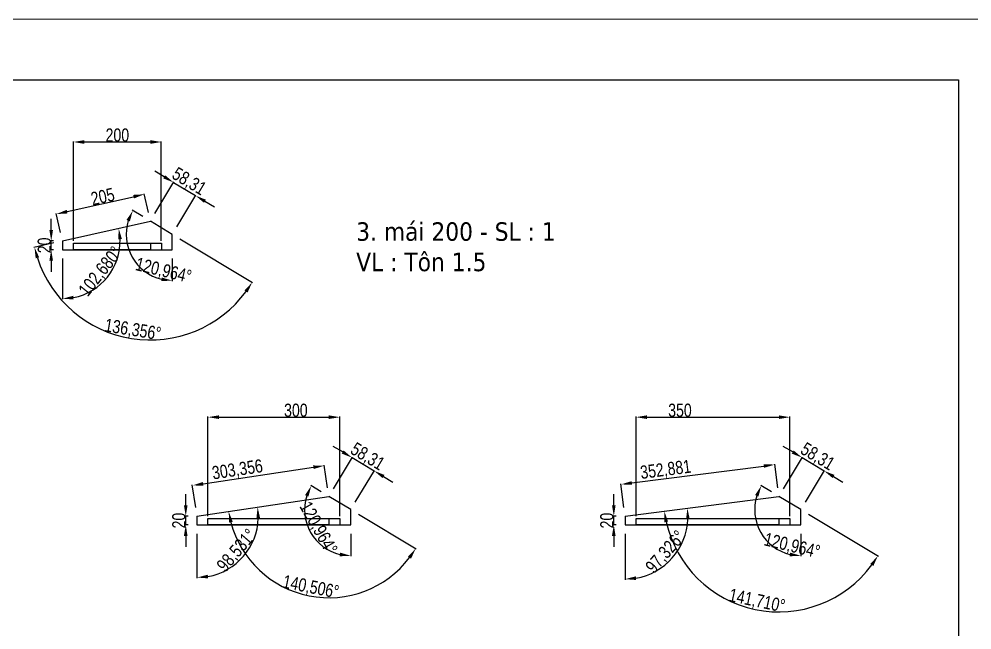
# Model space of a CAD drawing. Header units: inches. Extents: x 21 to 136330, y 8 to 58290.
# Drawn here: x 65794 to 67962, y 38435 to 39824 of the extents above; entities that cross this region are included whole.
import ezdxf
from ezdxf.enums import TextEntityAlignment as Align

# ---------------------------------------------------------------- set-up
doc = ezdxf.new("R2010")
doc.units = ezdxf.units.IN
doc.header["$MEASUREMENT"] = 0
doc.layers.add('0 TĂNG CỨNG', color=7, linetype='Continuous', lineweight=15)
doc.layers.add('@.0.DM. NÉT CHÍNH', color=7, linetype='Continuous')
doc.layers.add('@.0.DM. NÉT CHÍNH @ 1', color=7, linetype='Continuous')
doc.styles.add('ARIAL', font='arial.ttf')
doc.styles.add('Note Text (ISO)', font='tahoma.ttf')
doc.styles.add('roman', font='roman.shx', dxfattribs={"width": 0.8})
doc.styles.add('Tahoma (Input Text)', font='tahoma.ttf')
doc.dimstyles.new('Kích thước Duy Mạnh', dxfattribs={"dimtxt": 30, "dimasz": 25, "dimexe": 1.25, "dimexo": 20, "dimtad": 1, "dimdec": 1, "dimtxsty": 'roman', "dimcen": 2.5, "dimclrd": 8, "dimclre": 8, "dimclrt": 2, "dimadec": 0, "dimazin": 0, "dimtfac": 1, "dimtdec": 1, "dimtix": 1, "dimtmove": 0, "dimatfit": 3, "dimfxl": 1, "dimtfillclr": 1, "dimarcsym": 0})

# ---------------------------------------------------------------- blocks, each defined once
blk = doc.blocks.new('KHUNG KT1')
at = {"color": 7}
blk.add_lwpolyline([(0, 0), (7128, 0), (7128, -5040), (0, -5040)], close=True, dxfattribs=at)
at = {"color": 1, "style": 'Tahoma (Input Text)', "flags": 8}
for tag, p in [('#01', (328.9, -4851.1)), ('#03', (1514.7, -4846.3)), ('#05', (2819, -4851.1)), ('#07', (4424, -4851.1)), ('#09', (5172.9, -4851.1)), ('#02', (189.8, -4995.1)), ('#04', (1755.3, -4995.1)), ('#06', (2727.8, -4995.1)), ('#08', (4382.7, -4995.1)), ('#10', (5172.9, -4995.1))]:
    blk.add_attdef(tag, p, '', height=60, dxfattribs=at)
blk.add_attdef('#11', text='', height=60, dxfattribs=at).set_placement((6996, -4961.6), align=Align.CENTER)
at = {"layer": '0 TĂNG CỨNG', "color": 1, "style": 'ARIAL'}
blk.add_attdef('#12', (852.8, -4987.6), '', height=60, dxfattribs=at)
blk = doc.blocks.new('*D2223')
at = {"layer": '@.0.DM. NÉT CHÍNH', "lineweight": -2, "transparency": 16777216}
for p, q in [((65866.7, 39344.7), (65866.7, 39369.7)), ((65866.7, 39299.7), (65866.7, 39319.7)), ((65866.7, 39274.7), (65866.7, 39249.7))]:
    blk.add_line(p, q, dxfattribs=at)
at = {"layer": '@.0.DM. NÉT CHÍNH', "color": 8, "lineweight": -2, "transparency": 16777216}
for p, q in [((65872.2, 39319.7), (65865.4, 39319.7)), ((65872.2, 39299.7), (65865.4, 39299.7))]:
    blk.add_line(p, q, dxfattribs=at)
at = {"layer": '@.0.DM. NÉT CHÍNH', "transparency": 16777216}
for points in [[(65862.5, 39344.7), (65870.8, 39344.7), (65866.7, 39319.7)], [(65862.5, 39274.7), (65870.8, 39274.7), (65866.7, 39299.7)]]:
    blk.add_solid(points, dxfattribs=at)
at = {"layer": 'Defpoints', "color": 0, "transparency": 16777216}
for p in [(65866.7, 39319.7), (65892.2, 39319.7), (65892.2, 39299.7)]:
    blk.add_point(p, dxfattribs=at)
at = {"layer": '@.0.DM. NÉT CHÍNH', "color": 2, "transparency": 16777216, "insert": (65851, 39309.7), "char_height": 30, "attachment_point": 5, "rotation": 90, "style": 'roman'}
blk.add_mtext('20', dxfattribs=at)
blk = doc.blocks.new('*D2182')
at = {"layer": '@.0.DM. NÉT CHÍNH', "lineweight": -2, "transparency": 16777216}
blk.add_line((65902.8, 39386.4), (66054.1, 39420.4), dxfattribs=at)
at = {"layer": '@.0.DM. NÉT CHÍNH', "color": 8, "lineweight": -2, "transparency": 16777216}
for p, q in [((66087.8, 39384.2), (66078.2, 39427.1)), ((65887.8, 39339.2), (65878.2, 39382.1))]:
    blk.add_line(p, q, dxfattribs=at)
at = {"layer": '@.0.DM. NÉT CHÍNH', "transparency": 16777216}
for points in [[(66053.1, 39424.5), (66055, 39416.4), (66078.5, 39425.9)], [(65901.9, 39390.5), (65903.8, 39382.3), (65878.5, 39380.9)]]:
    blk.add_solid(points, dxfattribs=at)
at = {"layer": 'Defpoints', "color": 0, "transparency": 16777216}
for p in [(66078.5, 39425.9), (66092.2, 39364.7), (65892.2, 39319.7)]:
    blk.add_point(p, dxfattribs=at)
at = {"layer": '@.0.DM. NÉT CHÍNH', "color": 2, "transparency": 16777216, "insert": (65983.8, 39420.6), "char_height": 30, "attachment_point": 5, "rotation": 12.6803, "style": 'roman'}
blk.add_mtext('205', dxfattribs=at)
blk = doc.blocks.new('*D2183')
at = {"layer": '@.0.DM. NÉT CHÍNH', "lineweight": -2, "transparency": 16777216}
for p, q in [((66123.7, 39465.7), (66102.2, 39478.5)), ((66145.1, 39452.8), (66195.1, 39422.8)), ((66216.5, 39409.9), (66238, 39397.1))]:
    blk.add_line(p, q, dxfattribs=at)
at = {"layer": '@.0.DM. NÉT CHÍNH', "color": 8, "lineweight": -2, "transparency": 16777216}
for p, q in [((66102.5, 39381.8), (66145.7, 39453.9)), ((66152.5, 39351.8), (66195.7, 39423.9))]:
    blk.add_line(p, q, dxfattribs=at)
at = {"layer": '@.0.DM. NÉT CHÍNH', "transparency": 16777216}
for points in [[(66125.8, 39469.2), (66121.5, 39462.1), (66145.1, 39452.8)], [(66218.7, 39413.5), (66214.4, 39406.4), (66195.1, 39422.8)]]:
    blk.add_solid(points, dxfattribs=at)
at = {"layer": 'Defpoints', "color": 0, "transparency": 16777216}
for p in [(66195.1, 39422.8), (66092.2, 39364.7), (66142.2, 39334.7)]:
    blk.add_point(p, dxfattribs=at)
at = {"layer": '@.0.DM. NÉT CHÍNH', "color": 2, "transparency": 16777216, "insert": (66179.6, 39453.6), "char_height": 30, "attachment_point": 5, "rotation": 329.0362, "style": 'roman'}
blk.add_mtext('58,31', dxfattribs=at)
blk = doc.blocks.new('*D2184')
at = {"layer": '@.0.DM. NÉT CHÍNH', "color": 8, "lineweight": -2, "transparency": 16777216}
for p, q in [((65917.2, 39319.7), (65917.2, 39546.1)), ((66117.2, 39319.7), (66117.2, 39546.1))]:
    blk.add_line(p, q, dxfattribs=at)
at = {"layer": '@.0.DM. NÉT CHÍNH', "lineweight": -2, "transparency": 16777216}
blk.add_line((65942.2, 39544.8), (66092.2, 39544.8), dxfattribs=at)
at = {"layer": '@.0.DM. NÉT CHÍNH', "transparency": 16777216}
for points in [[(65942.2, 39549), (65942.2, 39540.6), (65917.2, 39544.8)], [(66092.2, 39549), (66092.2, 39540.6), (66117.2, 39544.8)]]:
    blk.add_solid(points, dxfattribs=at)
at = {"layer": 'Defpoints', "color": 0, "transparency": 16777216}
for p in [(66117.2, 39544.8), (65917.2, 39299.7), (66117.2, 39299.7)]:
    blk.add_point(p, dxfattribs=at)
at = {"layer": '@.0.DM. NÉT CHÍNH', "color": 2, "transparency": 16777216, "insert": (66017.2, 39560.4), "char_height": 30, "attachment_point": 5, "style": 'roman'}
blk.add_mtext('200', dxfattribs=at)
blk = doc.blocks.new('*D2242')
at = {"layer": '@.0.DM. NÉT CHÍNH', "color": 8, "lineweight": -2, "transparency": 16777216}
blk.add_line((65892.2, 39279.7), (65892.2, 39187.2), dxfattribs=at)
at = {"layer": '@.0.DM. NÉT CHÍNH', "lineweight": -2, "transparency": 16777216}
blk.add_arc((65892.2, 39319.7), 131.2, 280.9328, 1.7476, dxfattribs=at)
at = {"layer": '@.0.DM. NÉT CHÍNH', "transparency": 16777216}
for points in [[(66019.3, 39323.2), (66027.5, 39324.2), (66020.2, 39348.5)], [(65917.5, 39186.7), (65916.7, 39195), (65892.2, 39188.5)]]:
    blk.add_solid(points, dxfattribs=at)
at = {"layer": 'Defpoints', "color": 0, "transparency": 16777216}
for p in [(66092.2, 39364.7), (65892.2, 39319.7), (65892.2, 39319.7), (65892.2, 39299.7), (65966, 39211.2)]:
    blk.add_point(p, dxfattribs=at)
at = {"layer": '@.0.DM. NÉT CHÍNH', "color": 2, "transparency": 16777216, "insert": (65980.3, 39249.3), "char_height": 30, "attachment_point": 5, "rotation": 51.3402, "style": 'roman'}
blk.add_mtext('102,680°', dxfattribs=at)
blk = doc.blocks.new('*D2243')
at = {"layer": '@.0.DM. NÉT CHÍNH', "color": 8, "lineweight": -2, "transparency": 16777216}
for p, q in [((66075.1, 39375), (66051.1, 39389.4)), ((66142.2, 39279.7), (66142.2, 39228.4))]:
    blk.add_line(p, q, dxfattribs=at)
at = {"layer": '@.0.DM. NÉT CHÍNH', "lineweight": -2, "transparency": 16777216}
blk.add_arc((66142.2, 39334.7), 105, 162.7048, 256.3315, dxfattribs=at)
at = {"layer": '@.0.DM. NÉT CHÍNH', "transparency": 16777216}
for points in [[(66038.1, 39367.6), (66045.7, 39364.2), (66052.2, 39388.7)], [(66117.9, 39236.7), (66116.9, 39228.5), (66142.2, 39229.6)]]:
    blk.add_solid(points, dxfattribs=at)
at = {"layer": 'Defpoints', "color": 0, "transparency": 16777216}
for p in [(66092.2, 39364.7), (66142.2, 39334.7), (66142.2, 39334.7), (66038.6, 39317.6), (66142.2, 39299.7)]:
    blk.add_point(p, dxfattribs=at)
at = {"layer": '@.0.DM. NÉT CHÍNH', "color": 2, "transparency": 16777216, "insert": (66121.8, 39250.6), "char_height": 30, "attachment_point": 5, "rotation": 346.3315, "style": 'roman'}
blk.add_mtext('120,964°', dxfattribs=at)
blk = doc.blocks.new('*D2244')
at = {"layer": '@.0.DM. NÉT CHÍNH', "color": 8, "lineweight": -2, "transparency": 16777216}
for p, q in [((65872.7, 39315.3), (65827.5, 39305.1)), ((66159.4, 39324.4), (66325, 39225))]:
    blk.add_line(p, q, dxfattribs=at)
at = {"layer": '@.0.DM. NÉT CHÍNH', "lineweight": -2, "transparency": 16777216}
blk.add_arc((66092.2, 39364.7), 270.1, 197.9845, 323.7321, dxfattribs=at)
at = {"layer": '@.0.DM. NÉT CHÍNH', "transparency": 16777216}
for points in [[(65831.3, 39280.2), (65839.3, 39282.4), (65828.7, 39305.4)], [(66306.6, 39207.2), (66313.5, 39202.6), (66323.9, 39225.7)]]:
    blk.add_solid(points, dxfattribs=at)
at = {"layer": 'Defpoints', "color": 0, "transparency": 16777216}
for p in [(66092.2, 39364.7), (66092.2, 39364.7), (66142.2, 39334.7), (65892.2, 39319.7), (65949.6, 39135.3)]:
    blk.add_point(p, dxfattribs=at)
at = {"layer": '@.0.DM. NÉT CHÍNH', "color": 2, "transparency": 16777216, "insert": (66052.2, 39116.2), "char_height": 30, "attachment_point": 5, "rotation": 350.8583, "style": 'roman'}
blk.add_mtext('136,356°', dxfattribs=at)
blk = doc.blocks.new('*D2252')
at = {"layer": '@.0.DM. NÉT CHÍNH', "lineweight": -2, "transparency": 16777216}
for p, q in [((66172.8, 38718.9), (66172.8, 38743.9)), ((66172.8, 38673.9), (66172.8, 38693.9)), ((66172.8, 38648.9), (66172.8, 38623.9))]:
    blk.add_line(p, q, dxfattribs=at)
at = {"layer": '@.0.DM. NÉT CHÍNH', "color": 8, "lineweight": -2, "transparency": 16777216}
for p, q in [((66178.3, 38693.9), (66171.5, 38693.9)), ((66178.3, 38673.9), (66171.5, 38673.9))]:
    blk.add_line(p, q, dxfattribs=at)
at = {"layer": '@.0.DM. NÉT CHÍNH', "transparency": 16777216}
for points in [[(66168.6, 38718.9), (66176.9, 38718.9), (66172.8, 38693.9)], [(66168.6, 38648.9), (66176.9, 38648.9), (66172.8, 38673.9)]]:
    blk.add_solid(points, dxfattribs=at)
at = {"layer": 'Defpoints', "color": 0, "transparency": 16777216}
for p in [(66172.8, 38693.9), (66198.3, 38693.9), (66198.3, 38673.9)]:
    blk.add_point(p, dxfattribs=at)
at = {"layer": '@.0.DM. NÉT CHÍNH', "color": 2, "transparency": 16777216, "insert": (66157.2, 38683.9), "char_height": 30, "attachment_point": 5, "rotation": 90, "style": 'roman'}
blk.add_mtext('20', dxfattribs=at)
blk = doc.blocks.new('*D2253')
at = {"layer": '@.0.DM. NÉT CHÍNH', "color": 8, "lineweight": -2, "transparency": 16777216}
for p, q in [((66495.4, 38758.7), (66487.7, 38810)), ((66195.4, 38713.7), (66187.7, 38765))]:
    blk.add_line(p, q, dxfattribs=at)
at = {"layer": '@.0.DM. NÉT CHÍNH', "lineweight": -2, "transparency": 16777216}
blk.add_line((66212.6, 38767.5), (66463.1, 38805.1), dxfattribs=at)
at = {"layer": '@.0.DM. NÉT CHÍNH', "transparency": 16777216}
for points in [[(66462.5, 38809.2), (66463.8, 38801), (66487.9, 38808.8)], [(66212, 38771.6), (66213.2, 38763.4), (66187.9, 38763.8)]]:
    blk.add_solid(points, dxfattribs=at)
at = {"layer": 'Defpoints', "color": 0, "transparency": 16777216}
for p in [(66487.9, 38808.8), (66498.3, 38738.9), (66198.3, 38693.9)]:
    blk.add_point(p, dxfattribs=at)
at = {"layer": '@.0.DM. NÉT CHÍNH', "color": 2, "transparency": 16777216, "insert": (66290.6, 38797.9), "char_height": 30, "attachment_point": 5, "rotation": 8.5307, "style": 'roman'}
blk.add_mtext('303,356', dxfattribs=at)
blk = doc.blocks.new('*D2254')
at = {"layer": '@.0.DM. NÉT CHÍNH', "lineweight": -2, "transparency": 16777216}
for p, q in [((66529.8, 38839.9), (66508.3, 38852.7)), ((66551.2, 38827), (66601.2, 38797)), ((66622.6, 38784.1), (66644.1, 38771.3))]:
    blk.add_line(p, q, dxfattribs=at)
at = {"layer": '@.0.DM. NÉT CHÍNH', "color": 8, "lineweight": -2, "transparency": 16777216}
for p, q in [((66508.6, 38756), (66551.9, 38828.1)), ((66558.6, 38726), (66601.9, 38798.1))]:
    blk.add_line(p, q, dxfattribs=at)
at = {"layer": '@.0.DM. NÉT CHÍNH', "transparency": 16777216}
for points in [[(66531.9, 38843.4), (66527.6, 38836.3), (66551.2, 38827)], [(66624.8, 38787.7), (66620.5, 38780.6), (66601.2, 38797)]]:
    blk.add_solid(points, dxfattribs=at)
at = {"layer": 'Defpoints', "color": 0, "transparency": 16777216}
for p in [(66601.2, 38797), (66498.3, 38738.9), (66548.3, 38708.9)]:
    blk.add_point(p, dxfattribs=at)
at = {"layer": '@.0.DM. NÉT CHÍNH', "color": 2, "transparency": 16777216, "insert": (66585.7, 38827.9), "char_height": 30, "attachment_point": 5, "rotation": 329.0362, "style": 'roman'}
blk.add_mtext('58,31', dxfattribs=at)
blk = doc.blocks.new('*D2255')
at = {"layer": '@.0.DM. NÉT CHÍNH', "color": 8, "lineweight": -2, "transparency": 16777216}
for p, q in [((66223.3, 38693.9), (66223.3, 38920.3)), ((66523.3, 38693.9), (66523.3, 38920.3))]:
    blk.add_line(p, q, dxfattribs=at)
at = {"layer": '@.0.DM. NÉT CHÍNH', "lineweight": -2, "transparency": 16777216}
blk.add_line((66248.3, 38919), (66498.3, 38919), dxfattribs=at)
at = {"layer": '@.0.DM. NÉT CHÍNH', "transparency": 16777216}
for points in [[(66248.3, 38923.2), (66248.3, 38914.9), (66223.3, 38919)], [(66498.3, 38923.2), (66498.3, 38914.9), (66523.3, 38919)]]:
    blk.add_solid(points, dxfattribs=at)
at = {"layer": 'Defpoints', "color": 0, "transparency": 16777216}
for p in [(66523.3, 38919), (66223.3, 38673.9), (66523.3, 38673.9)]:
    blk.add_point(p, dxfattribs=at)
at = {"layer": '@.0.DM. NÉT CHÍNH', "color": 2, "transparency": 16777216, "insert": (66423.3, 38934.6), "char_height": 30, "attachment_point": 5, "style": 'roman'}
blk.add_mtext('300', dxfattribs=at)
blk = doc.blocks.new('*D2256')
at = {"layer": '@.0.DM. NÉT CHÍNH', "color": 8, "lineweight": -2, "transparency": 16777216}
blk.add_line((66198.3, 38653.9), (66198.3, 38553.2), dxfattribs=at)
at = {"layer": '@.0.DM. NÉT CHÍNH', "lineweight": -2, "transparency": 16777216}
blk.add_arc((66198.3, 38693.9), 139.5, 280.2839, 358.2468, dxfattribs=at)
at = {"layer": '@.0.DM. NÉT CHÍNH', "transparency": 16777216}
for points in [[(66333.6, 38689.4), (66341.9, 38689.9), (66336.3, 38714.6)], [(66223.6, 38552.5), (66222.9, 38560.8), (66198.3, 38554.4)]]:
    blk.add_solid(points, dxfattribs=at)
at = {"layer": 'Defpoints', "color": 0, "transparency": 16777216}
for p in [(66498.3, 38738.9), (66198.3, 38693.9), (66198.3, 38693.9), (66198.3, 38673.9), (66274, 38576.7)]:
    blk.add_point(p, dxfattribs=at)
at = {"layer": '@.0.DM. NÉT CHÍNH', "color": 2, "transparency": 16777216, "insert": (66290, 38614.9), "char_height": 30, "attachment_point": 5, "rotation": 49.2654, "style": 'roman'}
blk.add_mtext('98,531°', dxfattribs=at)
blk = doc.blocks.new('*D2257')
at = {"layer": '@.0.DM. NÉT CHÍNH', "color": 8, "lineweight": -2, "transparency": 16777216}
for p, q in [((66481.2, 38749.2), (66457.2, 38763.6)), ((66548.3, 38653.9), (66548.3, 38602.6))]:
    blk.add_line(p, q, dxfattribs=at)
at = {"layer": '@.0.DM. NÉT CHÍNH', "lineweight": -2, "transparency": 16777216}
blk.add_arc((66548.3, 38708.9), 105, 162.7048, 256.3315, dxfattribs=at)
at = {"layer": '@.0.DM. NÉT CHÍNH', "transparency": 16777216}
for points in [[(66444.2, 38741.8), (66451.9, 38738.4), (66458.3, 38762.9)], [(66524, 38611), (66523, 38602.7), (66548.3, 38603.9)]]:
    blk.add_solid(points, dxfattribs=at)
at = {"layer": 'Defpoints', "color": 0, "transparency": 16777216}
for p in [(66498.3, 38738.9), (66548.3, 38708.9), (66548.3, 38708.9), (66444.7, 38691.8), (66548.3, 38673.9)]:
    blk.add_point(p, dxfattribs=at)
at = {"layer": '@.0.DM. NÉT CHÍNH', "color": 2, "transparency": 16777216, "insert": (66473, 38666.2), "char_height": 30, "attachment_point": 5, "rotation": 299.5181, "style": 'roman'}
blk.add_mtext('120,964°', dxfattribs=at)
blk = doc.blocks.new('*D2131')
at = {"layer": '@.0.DM. NÉT CHÍNH', "color": 8, "lineweight": -2, "transparency": 16777216}
blk.add_line((66565.5, 38698.6), (66697, 38619.7), dxfattribs=at)
at = {"layer": '@.0.DM. NÉT CHÍNH', "lineweight": -2, "transparency": 16777216}
blk.add_arc((66498.3, 38738.9), 230.4, 194.7496, 322.8173, dxfattribs=at)
at = {"layer": '@.0.DM. NÉT CHÍNH', "transparency": 16777216}
for points in [[(66271.4, 38679.4), (66279.6, 38681.1), (66270.5, 38704.7)], [(66678.5, 38602), (66685.4, 38597.3), (66695.9, 38620.3)]]:
    blk.add_solid(points, dxfattribs=at)
at = {"layer": 'Defpoints', "color": 0, "transparency": 16777216}
for p in [(66498.3, 38738.9), (66498.3, 38738.9), (66548.3, 38708.9), (66198.3, 38693.9), (66367.4, 38549.3)]:
    blk.add_point(p, dxfattribs=at)
at = {"layer": '@.0.DM. NÉT CHÍNH', "color": 2, "transparency": 16777216, "insert": (66457.1, 38531), "char_height": 30, "attachment_point": 5, "rotation": 348.7835, "style": 'roman'}
blk.add_mtext('140,506°', dxfattribs=at)
blk = doc.blocks.new('*D2132')
at = {"layer": '@.0.DM. NÉT CHÍNH', "lineweight": -2, "transparency": 16777216}
for p, q in [((67146.7, 38718.9), (67146.7, 38743.9)), ((67146.7, 38673.9), (67146.7, 38693.9)), ((67146.7, 38648.9), (67146.7, 38623.9))]:
    blk.add_line(p, q, dxfattribs=at)
at = {"layer": '@.0.DM. NÉT CHÍNH', "color": 8, "lineweight": -2, "transparency": 16777216}
for p, q in [((67152.2, 38693.9), (67145.4, 38693.9)), ((67152.2, 38673.9), (67145.4, 38673.9))]:
    blk.add_line(p, q, dxfattribs=at)
at = {"layer": '@.0.DM. NÉT CHÍNH', "transparency": 16777216}
for points in [[(67142.5, 38718.9), (67150.8, 38718.9), (67146.7, 38693.9)], [(67142.5, 38648.9), (67150.8, 38648.9), (67146.7, 38673.9)]]:
    blk.add_solid(points, dxfattribs=at)
at = {"layer": 'Defpoints', "color": 0, "transparency": 16777216}
for p in [(67146.7, 38693.9), (67172.2, 38693.9), (67172.2, 38673.9)]:
    blk.add_point(p, dxfattribs=at)
at = {"layer": '@.0.DM. NÉT CHÍNH', "color": 2, "transparency": 16777216, "insert": (67131, 38683.9), "char_height": 30, "attachment_point": 5, "rotation": 90, "style": 'roman'}
blk.add_mtext('20', dxfattribs=at)
blk = doc.blocks.new('*D2133')
at = {"layer": '@.0.DM. NÉT CHÍNH', "lineweight": -2, "transparency": 16777216}
blk.add_line((67187.7, 38769.4), (67488.1, 38808), dxfattribs=at)
at = {"layer": '@.0.DM. NÉT CHÍNH', "color": 8, "lineweight": -2, "transparency": 16777216}
for p, q in [((67519.7, 38758.7), (67512.8, 38812.4)), ((67169.7, 38713.7), (67162.8, 38767.4))]:
    blk.add_line(p, q, dxfattribs=at)
at = {"layer": '@.0.DM. NÉT CHÍNH', "transparency": 16777216}
for points in [[(67487.6, 38812.1), (67488.7, 38803.9), (67512.9, 38811.2)], [(67187.2, 38773.5), (67188.3, 38765.3), (67162.9, 38766.2)]]:
    blk.add_solid(points, dxfattribs=at)
at = {"layer": 'Defpoints', "color": 0, "transparency": 16777216}
for p in [(67512.9, 38811.2), (67522.2, 38738.9), (67172.2, 38693.9)]:
    blk.add_point(p, dxfattribs=at)
at = {"layer": '@.0.DM. NÉT CHÍNH', "color": 2, "transparency": 16777216, "insert": (67264.9, 38797.9), "char_height": 30, "attachment_point": 5, "rotation": 7.3264, "style": 'roman'}
blk.add_mtext('352,881', dxfattribs=at)
blk = doc.blocks.new('*D2134')
at = {"layer": '@.0.DM. NÉT CHÍNH', "lineweight": -2, "transparency": 16777216}
for p, q in [((67553.7, 38839.9), (67532.2, 38852.7)), ((67575.1, 38827), (67625.1, 38797)), ((67646.5, 38784.1), (67668, 38771.3))]:
    blk.add_line(p, q, dxfattribs=at)
at = {"layer": '@.0.DM. NÉT CHÍNH', "color": 8, "lineweight": -2, "transparency": 16777216}
for p, q in [((67532.5, 38756), (67575.7, 38828.1)), ((67582.5, 38726), (67625.7, 38798.1))]:
    blk.add_line(p, q, dxfattribs=at)
at = {"layer": '@.0.DM. NÉT CHÍNH', "transparency": 16777216}
for points in [[(67555.8, 38843.4), (67551.5, 38836.3), (67575.1, 38827)], [(67648.7, 38787.7), (67644.4, 38780.6), (67625.1, 38797)]]:
    blk.add_solid(points, dxfattribs=at)
at = {"layer": 'Defpoints', "color": 0, "transparency": 16777216}
for p in [(67625.1, 38797), (67522.2, 38738.9), (67572.2, 38708.9)]:
    blk.add_point(p, dxfattribs=at)
at = {"layer": '@.0.DM. NÉT CHÍNH', "color": 2, "transparency": 16777216, "insert": (67609.6, 38827.9), "char_height": 30, "attachment_point": 5, "rotation": 329.0362, "style": 'roman'}
blk.add_mtext('58,31', dxfattribs=at)
blk = doc.blocks.new('*D2135')
at = {"layer": '@.0.DM. NÉT CHÍNH', "color": 8, "lineweight": -2, "transparency": 16777216}
for p, q in [((67197.2, 38693.9), (67197.2, 38920.3)), ((67547.2, 38693.9), (67547.2, 38920.3))]:
    blk.add_line(p, q, dxfattribs=at)
at = {"layer": '@.0.DM. NÉT CHÍNH', "lineweight": -2, "transparency": 16777216}
blk.add_line((67222.2, 38919), (67522.2, 38919), dxfattribs=at)
at = {"layer": '@.0.DM. NÉT CHÍNH', "transparency": 16777216}
for points in [[(67222.2, 38923.2), (67222.2, 38914.9), (67197.2, 38919)], [(67522.2, 38923.2), (67522.2, 38914.9), (67547.2, 38919)]]:
    blk.add_solid(points, dxfattribs=at)
at = {"layer": 'Defpoints', "color": 0, "transparency": 16777216}
for p in [(67547.2, 38919), (67197.2, 38673.9), (67547.2, 38673.9)]:
    blk.add_point(p, dxfattribs=at)
at = {"layer": '@.0.DM. NÉT CHÍNH', "color": 2, "transparency": 16777216, "insert": (67297.2, 38934.6), "char_height": 30, "attachment_point": 5, "style": 'roman'}
blk.add_mtext('350', dxfattribs=at)
blk = doc.blocks.new('*D2136')
at = {"layer": '@.0.DM. NÉT CHÍNH', "color": 8, "lineweight": -2, "transparency": 16777216}
blk.add_line((67172.2, 38653.9), (67172.2, 38549.5), dxfattribs=at)
at = {"layer": '@.0.DM. NÉT CHÍNH', "lineweight": -2, "transparency": 16777216}
blk.add_arc((67172.2, 38693.9), 143.2, 280.0186, 357.3078, dxfattribs=at)
at = {"layer": '@.0.DM. NÉT CHÍNH', "transparency": 16777216}
for points in [[(67311.1, 38687), (67319.4, 38687.3), (67314.2, 38712.1)], [(67197.5, 38548.8), (67196.8, 38557.1), (67172.2, 38550.7)]]:
    blk.add_solid(points, dxfattribs=at)
at = {"layer": 'Defpoints', "color": 0, "transparency": 16777216}
for p in [(67522.2, 38738.9), (67172.2, 38693.9), (67172.2, 38693.9), (67172.2, 38673.9), (67249, 38573.1)]:
    blk.add_point(p, dxfattribs=at)
at = {"layer": '@.0.DM. NÉT CHÍNH', "color": 2, "transparency": 16777216, "insert": (67265.8, 38611.5), "char_height": 30, "attachment_point": 5, "rotation": 48.6632, "style": 'roman'}
blk.add_mtext('97,326°', dxfattribs=at)
blk = doc.blocks.new('*D2137')
at = {"layer": '@.0.DM. NÉT CHÍNH', "color": 8, "lineweight": -2, "transparency": 16777216}
for p, q in [((67505.1, 38749.2), (67481.1, 38763.6)), ((67572.2, 38653.9), (67572.2, 38602.6))]:
    blk.add_line(p, q, dxfattribs=at)
at = {"layer": '@.0.DM. NÉT CHÍNH', "lineweight": -2, "transparency": 16777216}
blk.add_arc((67572.2, 38708.9), 105, 162.7048, 256.3315, dxfattribs=at)
at = {"layer": '@.0.DM. NÉT CHÍNH', "transparency": 16777216}
for points in [[(67468.1, 38741.8), (67475.7, 38738.4), (67482.2, 38762.9)], [(67547.9, 38611), (67546.9, 38602.7), (67572.2, 38603.9)]]:
    blk.add_solid(points, dxfattribs=at)
at = {"layer": 'Defpoints', "color": 0, "transparency": 16777216}
for p in [(67522.2, 38738.9), (67572.2, 38708.9), (67572.2, 38708.9), (67468.6, 38691.8), (67572.2, 38673.9)]:
    blk.add_point(p, dxfattribs=at)
at = {"layer": '@.0.DM. NÉT CHÍNH', "color": 2, "transparency": 16777216, "insert": (67551.8, 38624.8), "char_height": 30, "attachment_point": 5, "rotation": 346.3315, "style": 'roman'}
blk.add_mtext('120,964°', dxfattribs=at)
blk = doc.blocks.new('*D2138')
at = {"layer": '@.0.DM. NÉT CHÍNH', "color": 8, "lineweight": -2, "transparency": 16777216}
blk.add_line((67589.4, 38698.6), (67748.6, 38603.1), dxfattribs=at)
at = {"layer": '@.0.DM. NÉT CHÍNH', "lineweight": -2, "transparency": 16777216}
blk.add_arc((67522.2, 38738.9), 262.7, 192.7802, 323.5824, dxfattribs=at)
at = {"layer": '@.0.DM. NÉT CHÍNH', "transparency": 16777216}
for points in [[(67261.9, 38680), (67270.1, 38681.5), (67261.6, 38705.4)], [(67730.2, 38585.2), (67737.1, 38580.6), (67747.5, 38603.7)]]:
    blk.add_solid(points, dxfattribs=at)
at = {"layer": 'Defpoints', "color": 0, "transparency": 16777216}
for p in [(67522.2, 38738.9), (67522.2, 38738.9), (67572.2, 38708.9), (67172.2, 38693.9), (67369.9, 38524.8)]:
    blk.add_point(p, dxfattribs=at)
at = {"layer": '@.0.DM. NÉT CHÍNH', "color": 2, "transparency": 16777216, "insert": (67472.2, 38499.8), "char_height": 30, "attachment_point": 5, "rotation": 348.1813, "style": 'roman'}
blk.add_mtext('141,710°', dxfattribs=at)

msp = doc.modelspace()

# ---------------------------------------------------------------- linework, layer by layer
at = {"layer": '@.0.DM. NÉT CHÍNH', "color": 1}
for p, q in [((65892.2314, 39319.6819), (66092.2314, 39364.6817)), ((66142.2314, 39334.6817), (66092.2314, 39364.6817)), ((66142.2314, 39299.6817), (66142.2314, 39334.6817)), ((65892.2314, 39319.6819), (65892.2314, 39299.6817)), ((66072.2314, 39314.6817), (66117.2314, 39314.6817)), ((66117.2314, 39314.6817), (66117.2314, 39299.6817)), ((65892.2314, 39299.6817), (66117.2314, 39299.6817)), ((66117.2314, 39299.6817), (66142.2314, 39299.6817)), ((66198.3432, 38693.8945), (66498.3432, 38738.8943)), ((66548.3432, 38708.8943), (66498.3432, 38738.8943)), ((67172.2352, 38693.8945), (67522.2352, 38738.8943)), ((67572.2352, 38708.8943), (67522.2352, 38738.8943)), ((66548.3432, 38673.8943), (66548.3432, 38708.8943)), ((67572.2352, 38673.8943), (67572.2352, 38708.8943)), ((66198.3432, 38693.8945), (66198.3432, 38673.8943)), ((66478.3432, 38688.8943), (66523.3432, 38688.8943)), ((66523.3432, 38688.8943), (66523.3432, 38673.8943)), ((67172.2352, 38693.8945), (67172.2352, 38673.8943)), ((67502.2352, 38688.8943), (67547.2352, 38688.8943)), ((67547.2352, 38688.8943), (67547.2352, 38673.8943)), ((66198.3432, 38673.8943), (66523.3432, 38673.8943)), ((66523.3432, 38673.8943), (66548.3432, 38673.8943)), ((67172.2352, 38673.8943), (67547.2352, 38673.8943)), ((67547.2352, 38673.8943), (67572.2352, 38673.8943))]:
    msp.add_line(p, q, dxfattribs=at)
at = {"layer": '@.0.DM. NÉT CHÍNH', "color": 0}
msp.add_lwpolyline([(64644.453, 39686.0892), (67931.1525, 39686.0892), (67931.1525, 35817.5106), (64644.453, 35817.5106)], close=True, dxfattribs=at)
at = {"layer": '@.0.DM. NÉT CHÍNH', "color": 1}
for points in [[(65917.2314, 39314.6817), (66092.2314, 39314.6817), (66092.2314, 39299.6817), (65917.2314, 39299.6817)], [(66223.3432, 38688.8943), (66498.3432, 38688.8943), (66498.3432, 38673.8943), (66223.3432, 38673.8943)], [(67197.2352, 38688.8943), (67522.2352, 38688.8943), (67522.2352, 38673.8943), (67197.2352, 38673.8943)]]:
    msp.add_lwpolyline(points, close=True, dxfattribs=at)

# ---------------------------------------------------------------- block references
at = {"layer": '0 TĂNG CỨNG', "color": 1, "xscale": 0.8792977987369557, "yscale": 0.8792977987369557, "zscale": 0.8792977987369557}
msp.add_blockref('KHUNG KT1', (61724.2253, 39824.3046), dxfattribs=at)

# ---------------------------------------------------------------- texts
at = {"layer": '@.0.DM. NÉT CHÍNH', "color": 2, "insert": (66560.5555, 39362.1907), "char_height": 41.999999, "width": 551.411705, "attachment_point": 1, "line_spacing_factor": 0.987884, "style": 'Note Text (ISO)'}
msp.add_mtext('3. mái 200 - SL : 1\\PVL : Tôn 1.5', dxfattribs=at)

# ---------------------------------------------------------------- dimensions: what is measured, and where the dimension line sits
at = {"layer": '@.0.DM. NÉT CHÍNH @ 1', "color": 1}
for base, p1, p2, picture, middle in [((66117.2314, 39544.8107), (65917.2314, 39299.6817), (66117.2314, 39299.6817), '*D2184', (66017.2314, 39544.8107)), ((66523.3432, 38919.0233), (66223.3432, 38673.8943), (66523.3432, 38673.8943), '*D2255', (66423.3432, 38919.0233)), ((67547.2352, 38919.0233), (67197.2352, 38673.8943), (67547.2352, 38673.8943), '*D2135', (67297.2352, 38919.0233))]:
    dim = msp.add_linear_dim(base=base, p1=p1, p2=p2, dimstyle='Kích thước Duy Mạnh', override={"dimscale": 1, "dimdec": 3, "dimclrd": 256, "dimadec": 3, "dimtdec": 3, "dimtix": 1, "dimtofl": 1, "dimtmove": 0, "dimatfit": 3}, dxfattribs=at)
    dim.commit()
    dim.dimension.update_dxf_attribs({"geometry": picture, "text_midpoint": middle, "dimtype": 128})
for p1, p2, picture, middle in [((66092.2314, 39364.6817), (66142.2314, 39334.6817), '*D2183', (66179.6094, 39453.645)), ((66498.3432, 38738.8943), (66548.3432, 38708.8943), '*D2254', (66585.7213, 38827.8577)), ((67522.2352, 38738.8943), (67572.2352, 38708.8943), '*D2134', (67609.6133, 38827.8577))]:
    dim = msp.add_aligned_dim(p1=p1, p2=p2, distance=102.7589, dimstyle='Kích thước Duy Mạnh', override={"dimscale": 1, "dimdec": 3, "dimclrd": 256, "dimadec": 3, "dimtdec": 3, "dimtix": 1, "dimtofl": 1, "dimtmove": 0, "dimatfit": 3}, dxfattribs=at)
    dim.commit()
    dim.dimension.update_dxf_attribs({"geometry": picture, "text_midpoint": middle})
for base, p1, p2, angle, picture, middle in [((66078.453, 39425.9192), (65892.2314, 39319.6819), (66092.2314, 39364.6817), 12.6803288, '*D2182', (65987.2497, 39405.3986)), ((66487.8596, 38808.7858), (66198.3432, 38693.8945), (66498.3432, 38738.8943), 8.5307281, '*D2253', (66293.3615, 38779.6112)), ((67512.9389, 38811.1992), (67172.2352, 38693.8945), (67522.2352, 38738.8943), 7.3263744, '*D2133', (67267.2535, 38779.6112))]:
    dim = msp.add_linear_dim(base=base, p1=p1, p2=p2, angle=angle, dimstyle='Kích thước Duy Mạnh', override={"dimscale": 1, "dimdec": 3, "dimclrd": 256, "dimadec": 3, "dimtdec": 3, "dimtix": 1, "dimtofl": 1, "dimtmove": 0, "dimatfit": 3}, dxfattribs=at)
    dim.commit()
    dim.dimension.update_dxf_attribs({"geometry": picture, "text_midpoint": middle, "dimtype": 129})
for base, line1, line2, picture, middle in [((66038.5853, 39317.6022), ((66142.2314, 39299.6817), (66142.2314, 39334.6817)), ((66142.2314, 39334.6817), (66092.2314, 39364.6817)), '*D2243', (66117.409, 39232.6127)), ((67468.5891, 38691.8148), ((67572.2352, 38673.8943), (67572.2352, 38708.8943)), ((67572.2352, 38708.8943), (67522.2352, 38738.8943)), '*D2137', (67547.4129, 38606.8253))]:
    dim = msp.add_angular_dim_2l(base=base, line1=line1, line2=line2, dimstyle='Kích thước Duy Mạnh', override={"dimscale": 1, "dimdec": 3, "dimclrd": 256, "dimadec": 3, "dimtdec": 3, "dimtix": 1, "dimtofl": 1, "dimtmove": 0, "dimatfit": 3}, dxfattribs=at)
    dim.commit()
    dim.dimension.update_dxf_attribs({"geometry": picture, "text_midpoint": middle, "dimtype": 130})
for base, line1, line2, picture, middle in [((65949.6046, 39135.254), ((66142.2314, 39334.6817), (66092.2314, 39364.6817)), ((65892.2314, 39319.6819), (66092.2314, 39364.6817)), '*D2244', (66052.2476, 39116.2132)), ((65966.0374, 39211.1888), ((65892.2314, 39319.6819), (66092.2314, 39364.6817)), ((65892.2314, 39319.6819), (65892.2314, 39299.6817)), '*D2242', (65980.263, 39249.2565)), ((66444.6971, 38691.8148), ((66548.3432, 38673.8943), (66548.3432, 38708.8943)), ((66548.3432, 38708.8943), (66498.3432, 38738.8943)), '*D2257', (66473.0172, 38666.2454)), ((66273.9854, 38576.7167), ((66198.3432, 38693.8945), (66498.3432, 38738.8943)), ((66198.3432, 38693.8945), (66198.3432, 38673.8943)), '*D2256', (66290.0219, 38614.9419)), ((66367.3755, 38549.2873), ((66548.3432, 38708.8943), (66498.3432, 38738.8943)), ((66198.3432, 38693.8945), (66498.3432, 38738.8943)), '*D2131', (66457.1135, 38530.9834)), ((67249.0308, 38573.0805), ((67172.2352, 38693.8945), (67522.2352, 38738.8943)), ((67172.2352, 38693.8945), (67172.2352, 38673.8943)), '*D2136', (67265.8452, 38611.5495)), ((67369.896, 38524.8251), ((67572.2352, 38708.8943), (67522.2352, 38738.8943)), ((67172.2352, 38693.8945), (67522.2352, 38738.8943)), '*D2138', (67472.2073, 38499.8136))]:
    dim = msp.add_angular_dim_2l(base=base, line1=line1, line2=line2, dimstyle='Kích thước Duy Mạnh', override={"dimscale": 1, "dimdec": 3, "dimclrd": 256, "dimadec": 3, "dimtdec": 3, "dimtix": 1, "dimtofl": 1, "dimtmove": 0, "dimatfit": 3}, dxfattribs=at)
    dim.commit()
    dim.dimension.update_dxf_attribs({"geometry": picture, "text_midpoint": middle})
for base, p1, p2, picture, middle in [((65866.6695, 39319.6819), (65892.2314, 39299.6817), (65892.2314, 39319.6819), '*D2223', (65851.0445, 39309.6818)), ((66172.7813, 38693.8945), (66198.3432, 38673.8943), (66198.3432, 38693.8945), '*D2252', (66157.1563, 38683.8944)), ((67146.6733, 38693.8945), (67172.2352, 38673.8943), (67172.2352, 38693.8945), '*D2132', (67131.0483, 38683.8944))]:
    dim = msp.add_linear_dim(base=base, p1=p1, p2=p2, angle=90, dimstyle='Kích thước Duy Mạnh', override={"dimscale": 1, "dimdec": 3, "dimclrd": 256, "dimadec": 3, "dimtdec": 3, "dimtix": 1, "dimtofl": 1, "dimtmove": 0, "dimatfit": 3}, dxfattribs=at)
    dim.commit()
    dim.dimension.update_dxf_attribs({"geometry": picture, "text_midpoint": middle})

doc.saveas('drawing.dxf')
